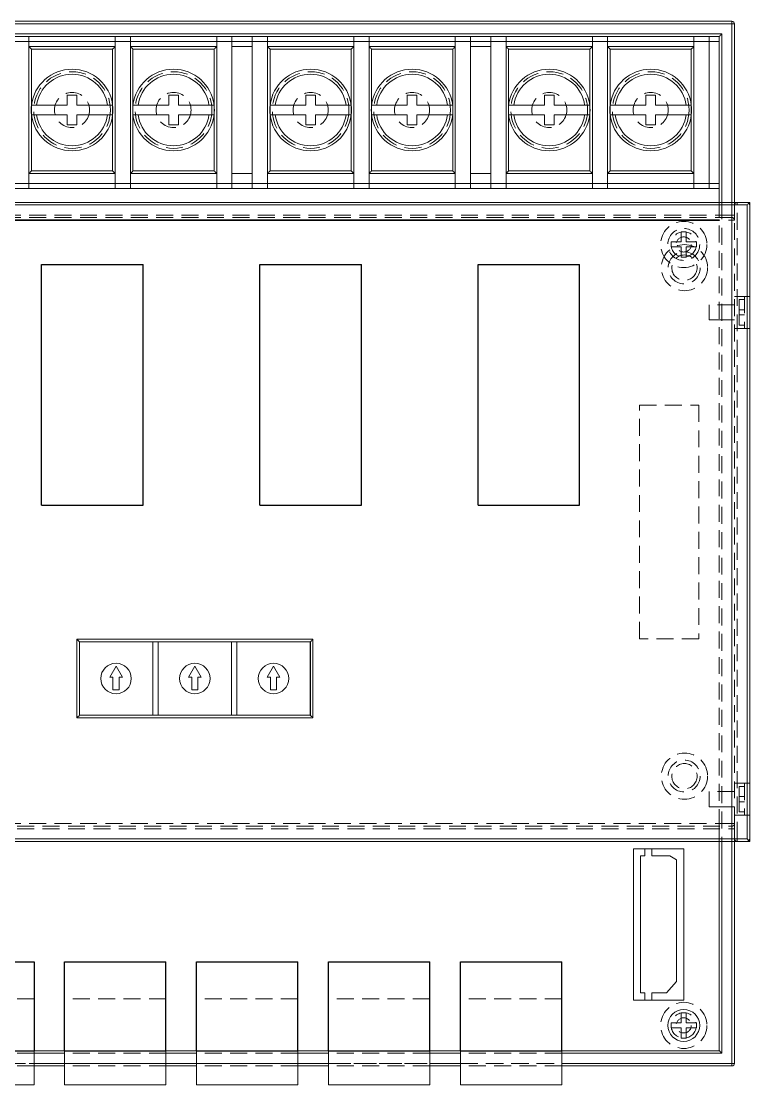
# Model space of a CAD drawing. Header units: millimetres. Extents: x 1282755 to 1285234, y -1758265 to -1757672.
# Drawn here: x 1282971.79 to 1282982.54, y -1758119.86 to -1758104.15 of the extents above; entities that cross this region are included whole.
import ezdxf

# ---------------------------------------------------------------- set-up
doc = ezdxf.new("R2010")
doc.units = ezdxf.units.MM
doc.linetypes.add('HIDDEN', pattern=[0.375, 0.25, -0.125])

msp = doc.modelspace()

# ---------------------------------------------------------------- linework, layer by layer
at = {"color": 7, "linetype": 'Continuous', "lineweight": 15}
for p, q in [((1282953.725, -1758104.145), (1282982.277, -1758104.145)), ((1282982.277, -1758104.145), (1282982.277, -1758104.183)), ((1282982.277, -1758104.183), (1282953.725, -1758104.183)), ((1282982.314, -1758104.183), (1282982.277, -1758104.183)), ((1282982.314, -1758104.183), (1282982.314, -1758106.822)), ((1282953.875, -1758104.333), (1282982.127, -1758104.333)), ((1282971.673, -1758104.37), (1282971.898, -1758104.37)), ((1282971.898, -1758104.445), (1282971.673, -1758104.445)), ((1282971.898, -1758104.37), (1282971.898, -1758104.445)), ((1282971.898, -1758104.37), (1282973.172, -1758104.37)), ((1282971.898, -1758106.543), (1282971.898, -1758104.445)), ((1282973.172, -1758104.445), (1282971.898, -1758104.445)), ((1282973.172, -1758104.37), (1282973.396, -1758104.37)), ((1282973.172, -1758104.445), (1282973.172, -1758104.37)), ((1282973.396, -1758104.445), (1282973.172, -1758104.445)), ((1282973.172, -1758106.543), (1282973.172, -1758104.445)), ((1282973.396, -1758104.37), (1282973.396, -1758104.445)), ((1282973.396, -1758104.37), (1282974.67, -1758104.37)), ((1282973.396, -1758106.543), (1282973.396, -1758104.445)), ((1282974.67, -1758104.445), (1282973.396, -1758104.445)), ((1282974.67, -1758104.37), (1282974.895, -1758104.37)), ((1282974.67, -1758104.445), (1282974.67, -1758104.37)), ((1282974.895, -1758104.445), (1282974.67, -1758104.445)), ((1282974.67, -1758106.543), (1282974.67, -1758104.445)), ((1282974.895, -1758104.37), (1282974.895, -1758104.445)), ((1282974.895, -1758104.37), (1282975.195, -1758104.37)), ((1282974.895, -1758106.543), (1282974.895, -1758104.445)), ((1282975.195, -1758104.445), (1282974.895, -1758104.445)), ((1282975.195, -1758104.37), (1282975.42, -1758104.37)), ((1282975.195, -1758104.445), (1282975.195, -1758104.37)), ((1282975.42, -1758104.445), (1282975.195, -1758104.445)), ((1282975.195, -1758106.543), (1282975.195, -1758104.445)), ((1282975.42, -1758104.37), (1282975.42, -1758104.445)), ((1282975.42, -1758104.37), (1282976.694, -1758104.37)), ((1282975.42, -1758106.543), (1282975.42, -1758104.445)), ((1282976.694, -1758104.445), (1282975.42, -1758104.445)), ((1282976.694, -1758104.37), (1282976.919, -1758104.37)), ((1282976.694, -1758104.445), (1282976.694, -1758104.37)), ((1282976.919, -1758104.445), (1282976.694, -1758104.445)), ((1282976.694, -1758106.543), (1282976.694, -1758104.445)), ((1282976.919, -1758104.37), (1282976.919, -1758104.445)), ((1282976.919, -1758104.37), (1282978.192, -1758104.37)), ((1282976.919, -1758106.543), (1282976.919, -1758104.445)), ((1282978.192, -1758104.445), (1282976.919, -1758104.445)), ((1282978.192, -1758104.37), (1282978.417, -1758104.37)), ((1282978.192, -1758104.445), (1282978.192, -1758104.37)), ((1282978.417, -1758104.445), (1282978.192, -1758104.445)), ((1282978.192, -1758106.543), (1282978.192, -1758104.445)), ((1282978.417, -1758104.37), (1282978.417, -1758104.445)), ((1282978.417, -1758104.37), (1282978.717, -1758104.37)), ((1282978.417, -1758106.543), (1282978.417, -1758104.445)), ((1282978.717, -1758104.445), (1282978.417, -1758104.445)), ((1282978.717, -1758104.37), (1282978.942, -1758104.37)), ((1282978.717, -1758104.445), (1282978.717, -1758104.37)), ((1282978.942, -1758104.445), (1282978.717, -1758104.445)), ((1282978.717, -1758106.543), (1282978.717, -1758104.445)), ((1282978.942, -1758104.37), (1282978.942, -1758104.445)), ((1282978.942, -1758104.37), (1282980.216, -1758104.37)), ((1282978.942, -1758106.543), (1282978.942, -1758104.445)), ((1282980.216, -1758104.445), (1282978.942, -1758104.445)), ((1282980.216, -1758104.37), (1282980.441, -1758104.37)), ((1282980.216, -1758104.445), (1282980.216, -1758104.37)), ((1282980.441, -1758104.445), (1282980.216, -1758104.445)), ((1282980.216, -1758106.543), (1282980.216, -1758104.445)), ((1282980.441, -1758104.37), (1282980.441, -1758104.445)), ((1282980.441, -1758104.37), (1282981.715, -1758104.37)), ((1282980.441, -1758106.543), (1282980.441, -1758104.445)), ((1282981.715, -1758104.445), (1282980.441, -1758104.445)), ((1282981.715, -1758104.37), (1282981.939, -1758104.37)), ((1282981.715, -1758104.445), (1282981.715, -1758104.37)), ((1282981.939, -1758104.445), (1282981.715, -1758104.445)), ((1282981.715, -1758104.445), (1282981.715, -1758106.543)), ((1282981.939, -1758104.37), (1282981.939, -1758104.445)), ((1282981.939, -1758104.37), (1282982.089, -1758104.37)), ((1282981.939, -1758104.445), (1282981.939, -1758106.543)), ((1282982.089, -1758104.445), (1282981.939, -1758104.445)), ((1282982.089, -1758104.37), (1282982.089, -1758104.445)), ((1282982.089, -1758104.445), (1282982.089, -1758106.543)), ((1282971.898, -1758104.52), (1282973.172, -1758104.52)), ((1282973.134, -1758104.558), (1282971.935, -1758104.558)), ((1282973.396, -1758104.52), (1282974.67, -1758104.52)), ((1282974.633, -1758104.558), (1282973.434, -1758104.558)), ((1282974.895, -1758104.52), (1282975.195, -1758104.52)), ((1282975.42, -1758104.52), (1282976.694, -1758104.52)), ((1282976.656, -1758104.558), (1282975.457, -1758104.558)), ((1282976.919, -1758104.52), (1282978.192, -1758104.52)), ((1282978.155, -1758104.558), (1282976.956, -1758104.558)), ((1282978.417, -1758104.52), (1282978.717, -1758104.52)), ((1282978.942, -1758104.52), (1282980.216, -1758104.52)), ((1282980.178, -1758104.558), (1282978.979, -1758104.558)), ((1282980.441, -1758104.52), (1282981.715, -1758104.52)), ((1282981.677, -1758104.558), (1282980.478, -1758104.558)), ((1282972.606, -1758105.236), (1282972.463, -1758105.236)), ((1282972.463, -1758105.236), (1282972.463, -1758105.386)), ((1282972.606, -1758105.386), (1282972.606, -1758105.236)), ((1282974.105, -1758105.236), (1282973.962, -1758105.236)), ((1282973.962, -1758105.236), (1282973.962, -1758105.386)), ((1282974.105, -1758105.386), (1282974.105, -1758105.236)), ((1282976.128, -1758105.236), (1282975.986, -1758105.236)), ((1282975.986, -1758105.236), (1282975.986, -1758105.386)), ((1282976.128, -1758105.386), (1282976.128, -1758105.236)), ((1282977.627, -1758105.236), (1282977.484, -1758105.236)), ((1282977.484, -1758105.236), (1282977.484, -1758105.386)), ((1282977.627, -1758105.386), (1282977.627, -1758105.236)), ((1282979.65, -1758105.236), (1282979.508, -1758105.236)), ((1282979.508, -1758105.236), (1282979.508, -1758105.386)), ((1282979.65, -1758105.386), (1282979.65, -1758105.236)), ((1282981.149, -1758105.236), (1282981.006, -1758105.236)), ((1282981.006, -1758105.236), (1282981.006, -1758105.386)), ((1282981.149, -1758105.386), (1282981.149, -1758105.236)), ((1282972.463, -1758105.386), (1282972.011, -1758105.386)), ((1282973.058, -1758105.386), (1282972.606, -1758105.386)), ((1282973.962, -1758105.386), (1282973.51, -1758105.386)), ((1282974.557, -1758105.386), (1282974.105, -1758105.386)), ((1282975.986, -1758105.386), (1282975.533, -1758105.386)), ((1282976.58, -1758105.386), (1282976.128, -1758105.386)), ((1282977.484, -1758105.386), (1282977.032, -1758105.386)), ((1282978.079, -1758105.386), (1282977.627, -1758105.386)), ((1282979.508, -1758105.386), (1282979.055, -1758105.386)), ((1282980.102, -1758105.386), (1282979.65, -1758105.386)), ((1282981.006, -1758105.386), (1282980.554, -1758105.386)), ((1282981.601, -1758105.386), (1282981.149, -1758105.386)), ((1282972.011, -1758105.528), (1282972.463, -1758105.528)), ((1282972.463, -1758105.528), (1282972.463, -1758105.678)), ((1282972.606, -1758105.678), (1282972.606, -1758105.528)), ((1282972.606, -1758105.528), (1282973.058, -1758105.528)), ((1282973.51, -1758105.528), (1282973.962, -1758105.528)), ((1282973.962, -1758105.528), (1282973.962, -1758105.678)), ((1282974.105, -1758105.678), (1282974.105, -1758105.528)), ((1282974.105, -1758105.528), (1282974.557, -1758105.528)), ((1282975.533, -1758105.528), (1282975.986, -1758105.528)), ((1282975.986, -1758105.528), (1282975.986, -1758105.678)), ((1282976.128, -1758105.678), (1282976.128, -1758105.528)), ((1282976.128, -1758105.528), (1282976.58, -1758105.528)), ((1282977.032, -1758105.528), (1282977.484, -1758105.528)), ((1282977.484, -1758105.528), (1282977.484, -1758105.678)), ((1282977.627, -1758105.678), (1282977.627, -1758105.528)), ((1282977.627, -1758105.528), (1282978.079, -1758105.528)), ((1282979.055, -1758105.528), (1282979.508, -1758105.528)), ((1282979.508, -1758105.528), (1282979.508, -1758105.678)), ((1282979.65, -1758105.678), (1282979.65, -1758105.528)), ((1282979.65, -1758105.528), (1282980.102, -1758105.528)), ((1282980.554, -1758105.528), (1282981.006, -1758105.528)), ((1282981.006, -1758105.528), (1282981.006, -1758105.678)), ((1282981.149, -1758105.678), (1282981.149, -1758105.528)), ((1282981.149, -1758105.528), (1282981.601, -1758105.528)), ((1282972.463, -1758105.678), (1282972.606, -1758105.678)), ((1282973.962, -1758105.678), (1282974.105, -1758105.678)), ((1282975.986, -1758105.678), (1282976.128, -1758105.678)), ((1282977.484, -1758105.678), (1282977.627, -1758105.678)), ((1282979.508, -1758105.678), (1282979.65, -1758105.678)), ((1282981.006, -1758105.678), (1282981.149, -1758105.678)), ((1282973.172, -1758106.394), (1282971.898, -1758106.394)), ((1282971.935, -1758106.356), (1282973.134, -1758106.356)), ((1282974.67, -1758106.394), (1282973.396, -1758106.394)), ((1282973.434, -1758106.356), (1282974.633, -1758106.356)), ((1282975.195, -1758106.394), (1282974.895, -1758106.394)), ((1282976.694, -1758106.394), (1282975.42, -1758106.394)), ((1282975.457, -1758106.356), (1282976.656, -1758106.356)), ((1282978.192, -1758106.394), (1282976.919, -1758106.394)), ((1282976.956, -1758106.356), (1282978.155, -1758106.356)), ((1282978.717, -1758106.394), (1282978.417, -1758106.394)), ((1282980.216, -1758106.394), (1282978.942, -1758106.394)), ((1282978.979, -1758106.356), (1282980.178, -1758106.356)), ((1282981.715, -1758106.394), (1282980.441, -1758106.394)), ((1282980.478, -1758106.356), (1282981.677, -1758106.356)), ((1282971.673, -1758106.543), (1282971.898, -1758106.543)), ((1282971.898, -1758106.618), (1282971.673, -1758106.618)), ((1282971.898, -1758106.543), (1282971.898, -1758106.618)), ((1282971.898, -1758106.543), (1282973.172, -1758106.543)), ((1282973.172, -1758106.618), (1282971.898, -1758106.618)), ((1282973.172, -1758106.543), (1282973.396, -1758106.543)), ((1282973.172, -1758106.618), (1282973.172, -1758106.543)), ((1282973.396, -1758106.618), (1282973.172, -1758106.618)), ((1282973.396, -1758106.543), (1282973.396, -1758106.618)), ((1282973.396, -1758106.543), (1282974.67, -1758106.543)), ((1282974.67, -1758106.618), (1282973.396, -1758106.618)), ((1282974.67, -1758106.543), (1282974.895, -1758106.543)), ((1282974.67, -1758106.618), (1282974.67, -1758106.543)), ((1282974.895, -1758106.618), (1282974.67, -1758106.618)), ((1282974.895, -1758106.543), (1282974.895, -1758106.618)), ((1282974.895, -1758106.543), (1282975.195, -1758106.543)), ((1282975.195, -1758106.618), (1282974.895, -1758106.618)), ((1282975.195, -1758106.543), (1282975.42, -1758106.543)), ((1282975.195, -1758106.618), (1282975.195, -1758106.543)), ((1282975.42, -1758106.618), (1282975.195, -1758106.618)), ((1282975.42, -1758106.543), (1282975.42, -1758106.618)), ((1282975.42, -1758106.543), (1282976.694, -1758106.543)), ((1282976.694, -1758106.618), (1282975.42, -1758106.618)), ((1282976.694, -1758106.543), (1282976.919, -1758106.543)), ((1282976.694, -1758106.618), (1282976.694, -1758106.543)), ((1282976.919, -1758106.618), (1282976.694, -1758106.618)), ((1282976.919, -1758106.543), (1282976.919, -1758106.618)), ((1282976.919, -1758106.543), (1282978.192, -1758106.543)), ((1282978.192, -1758106.618), (1282976.919, -1758106.618)), ((1282978.192, -1758106.543), (1282978.417, -1758106.543)), ((1282978.192, -1758106.618), (1282978.192, -1758106.543)), ((1282978.417, -1758106.618), (1282978.192, -1758106.618)), ((1282978.417, -1758106.543), (1282978.417, -1758106.618)), ((1282978.417, -1758106.543), (1282978.717, -1758106.543)), ((1282978.717, -1758106.618), (1282978.417, -1758106.618)), ((1282978.717, -1758106.543), (1282978.942, -1758106.543)), ((1282978.717, -1758106.618), (1282978.717, -1758106.543)), ((1282978.942, -1758106.618), (1282978.717, -1758106.618)), ((1282978.942, -1758106.543), (1282978.942, -1758106.618)), ((1282978.942, -1758106.543), (1282980.216, -1758106.543)), ((1282980.216, -1758106.618), (1282978.942, -1758106.618)), ((1282980.216, -1758106.543), (1282980.441, -1758106.543)), ((1282980.216, -1758106.618), (1282980.216, -1758106.543)), ((1282980.441, -1758106.618), (1282980.216, -1758106.618)), ((1282980.441, -1758106.543), (1282980.441, -1758106.618)), ((1282980.441, -1758106.543), (1282981.715, -1758106.543)), ((1282981.715, -1758106.618), (1282980.441, -1758106.618)), ((1282981.715, -1758106.543), (1282981.939, -1758106.543)), ((1282981.715, -1758106.618), (1282981.715, -1758106.543)), ((1282981.939, -1758106.618), (1282981.715, -1758106.618)), ((1282981.939, -1758106.543), (1282981.939, -1758106.618)), ((1282981.939, -1758106.543), (1282982.089, -1758106.543)), ((1282982.089, -1758106.618), (1282981.939, -1758106.618)), ((1282982.089, -1758106.543), (1282982.089, -1758106.618)), ((1282982.089, -1758106.822), (1282982.089, -1758106.618)), ((1282982.539, -1758106.822), (1282953.463, -1758106.822)), ((1282982.501, -1758106.822), (1282953.5, -1758106.822)), ((1282982.501, -1758106.86), (1282953.5, -1758106.86)), ((1282982.501, -1758116.227), (1282982.501, -1758106.86)), ((1282982.539, -1758116.264), (1282982.539, -1758106.822)), ((1282982.539, -1758116.227), (1282982.539, -1758106.86)), ((1282972.607, -1758113.277), (1282976.091, -1758113.277)), ((1282972.607, -1758114.439), (1282972.607, -1758113.277)), ((1282972.644, -1758113.315), (1282972.644, -1758114.401)), ((1282976.054, -1758113.315), (1282972.644, -1758113.315)), ((1282973.729, -1758114.401), (1282973.729, -1758113.315)), ((1282973.804, -1758113.315), (1282973.804, -1758114.401)), ((1282974.891, -1758114.401), (1282974.891, -1758113.315)), ((1282974.966, -1758113.315), (1282974.966, -1758114.401)), ((1282976.052, -1758114.401), (1282976.052, -1758113.315)), ((1282976.054, -1758114.401), (1282976.054, -1758113.315)), ((1282976.091, -1758113.277), (1282976.091, -1758114.439)), ((1282973.184, -1758113.675), (1282973.09, -1758113.837)), ((1282973.278, -1758113.837), (1282973.184, -1758113.675)), ((1282974.347, -1758113.675), (1282974.254, -1758113.837)), ((1282974.441, -1758113.837), (1282974.347, -1758113.675)), ((1282975.509, -1758113.675), (1282975.415, -1758113.837)), ((1282975.603, -1758113.837), (1282975.509, -1758113.675)), ((1282973.09, -1758113.837), (1282973.139, -1758113.837)), ((1282973.139, -1758113.837), (1282973.139, -1758114.024)), ((1282973.229, -1758113.837), (1282973.278, -1758113.837)), ((1282973.229, -1758114.024), (1282973.229, -1758113.837)), ((1282974.254, -1758113.837), (1282974.302, -1758113.837)), ((1282974.302, -1758113.837), (1282974.302, -1758114.024)), ((1282974.393, -1758113.837), (1282974.441, -1758113.837)), ((1282974.393, -1758114.024), (1282974.393, -1758113.837)), ((1282975.415, -1758113.837), (1282975.464, -1758113.837)), ((1282975.464, -1758113.837), (1282975.464, -1758114.024)), ((1282975.554, -1758113.837), (1282975.603, -1758113.837)), ((1282975.554, -1758114.024), (1282975.554, -1758113.837)), ((1282973.139, -1758114.024), (1282973.229, -1758114.024)), ((1282974.302, -1758114.024), (1282974.393, -1758114.024)), ((1282975.464, -1758114.024), (1282975.554, -1758114.024)), ((1282976.091, -1758114.439), (1282972.607, -1758114.439)), ((1282972.644, -1758114.401), (1282976.054, -1758114.401)), ((1282953.5, -1758116.227), (1282982.501, -1758116.227)), ((1282953.463, -1758116.264), (1282982.539, -1758116.264)), ((1282953.5, -1758116.264), (1282982.501, -1758116.264)), ((1282980.991, -1758116.375), (1282980.823, -1758116.375)), ((1282980.823, -1758116.375), (1282980.823, -1758118.608)), ((1282980.991, -1758116.375), (1282980.991, -1758116.48)), ((1282981.093, -1758116.375), (1282980.991, -1758116.375)), ((1282981.565, -1758116.375), (1282981.093, -1758116.375)), ((1282981.093, -1758116.48), (1282981.093, -1758116.375)), ((1282981.565, -1758118.608), (1282981.565, -1758116.375)), ((1282982.089, -1758119.358), (1282982.089, -1758116.264)), ((1282982.314, -1758116.264), (1282982.314, -1758119.545)), ((1282980.991, -1758116.48), (1282980.928, -1758116.48)), ((1282980.928, -1758116.48), (1282980.928, -1758118.504)), ((1282981.359, -1758116.48), (1282981.093, -1758116.48)), ((1282981.46, -1758116.538), (1282981.359, -1758116.48)), ((1282981.46, -1758118.336), (1282981.46, -1758116.538)), ((1282971.973, -1758118.043), (1282970.474, -1758118.043)), ((1282971.973, -1758119.86), (1282971.973, -1758118.043)), ((1282972.422, -1758118.043), (1282972.422, -1758119.86)), ((1282973.921, -1758118.043), (1282972.422, -1758118.043)), ((1282973.921, -1758119.86), (1282973.921, -1758118.043)), ((1282974.371, -1758118.043), (1282974.371, -1758119.86)), ((1282975.869, -1758118.043), (1282974.371, -1758118.043)), ((1282975.869, -1758119.86), (1282975.869, -1758118.043)), ((1282976.319, -1758118.043), (1282976.319, -1758119.86)), ((1282977.818, -1758118.043), (1282976.319, -1758118.043)), ((1282977.818, -1758119.86), (1282977.818, -1758118.043)), ((1282978.267, -1758118.043), (1282978.267, -1758119.86)), ((1282979.766, -1758118.043), (1282978.267, -1758118.043)), ((1282979.766, -1758119.86), (1282979.766, -1758118.043)), ((1282981.31, -1758118.504), (1282981.46, -1758118.336)), ((1282980.928, -1758118.504), (1282980.992, -1758118.504)), ((1282980.992, -1758118.504), (1282980.992, -1758118.608)), ((1282981.094, -1758118.608), (1282981.094, -1758118.504)), ((1282981.094, -1758118.504), (1282981.31, -1758118.504)), ((1282980.823, -1758118.608), (1282980.992, -1758118.608)), ((1282980.992, -1758118.608), (1282981.094, -1758118.608)), ((1282981.094, -1758118.608), (1282981.565, -1758118.608)), ((1282981.527, -1758118.796), (1282981.527, -1758118.946)), ((1282981.602, -1758118.796), (1282981.527, -1758118.796)), ((1282981.602, -1758118.946), (1282981.602, -1758118.796)), ((1282981.527, -1758118.946), (1282981.377, -1758118.946)), ((1282981.377, -1758118.946), (1282981.377, -1758119.021)), ((1282981.377, -1758119.021), (1282981.527, -1758119.021)), ((1282981.527, -1758119.021), (1282981.527, -1758119.17)), ((1282981.752, -1758118.946), (1282981.602, -1758118.946)), ((1282981.602, -1758119.17), (1282981.602, -1758119.021)), ((1282981.602, -1758119.021), (1282981.752, -1758119.021)), ((1282981.752, -1758119.021), (1282981.752, -1758118.946)), ((1282981.527, -1758119.17), (1282981.602, -1758119.17)), ((1282971.973, -1758119.358), (1282972.422, -1758119.358)), ((1282973.921, -1758119.358), (1282974.371, -1758119.358)), ((1282975.869, -1758119.358), (1282976.319, -1758119.358)), ((1282977.818, -1758119.358), (1282978.267, -1758119.358)), ((1282979.766, -1758119.358), (1282982.089, -1758119.358)), ((1282982.314, -1758119.545), (1282982.277, -1758119.545)), ((1282982.277, -1758119.545), (1282982.277, -1758119.583)), ((1282972.422, -1758119.583), (1282971.973, -1758119.583)), ((1282974.371, -1758119.583), (1282973.921, -1758119.583)), ((1282976.319, -1758119.583), (1282975.869, -1758119.583)), ((1282978.267, -1758119.583), (1282977.818, -1758119.583)), ((1282982.277, -1758119.583), (1282979.766, -1758119.583)), ((1282970.474, -1758119.86), (1282971.973, -1758119.86)), ((1282972.422, -1758119.86), (1282973.921, -1758119.86)), ((1282974.371, -1758119.86), (1282975.869, -1758119.86)), ((1282976.319, -1758119.86), (1282977.818, -1758119.86)), ((1282978.267, -1758119.86), (1282979.766, -1758119.86))]:
    msp.add_line(p, q, dxfattribs=at)
at = {"color": 7, "linetype": 'HIDDEN', "lineweight": 0}
for p, q in [((1282982.277, -1758104.183), (1282982.277, -1758104.145)), ((1282953.725, -1758104.183), (1282982.277, -1758104.183)), ((1282982.277, -1758104.183), (1282982.314, -1758104.183)), ((1282982.277, -1758104.183), (1282982.277, -1758119.545)), ((1282971.935, -1758106.356), (1282971.935, -1758104.558)), ((1282971.935, -1758104.558), (1282973.134, -1758104.558)), ((1282973.134, -1758104.558), (1282973.134, -1758106.356)), ((1282973.434, -1758106.356), (1282973.434, -1758104.558)), ((1282973.434, -1758104.558), (1282974.633, -1758104.558)), ((1282974.633, -1758104.558), (1282974.633, -1758106.356)), ((1282975.457, -1758106.356), (1282975.457, -1758104.558)), ((1282975.457, -1758104.558), (1282976.656, -1758104.558)), ((1282976.656, -1758104.558), (1282976.656, -1758106.356)), ((1282976.956, -1758106.356), (1282976.956, -1758104.558)), ((1282976.956, -1758104.558), (1282978.155, -1758104.558)), ((1282978.155, -1758104.558), (1282978.155, -1758106.356)), ((1282978.979, -1758106.356), (1282978.979, -1758104.558)), ((1282978.979, -1758104.558), (1282980.178, -1758104.558)), ((1282980.178, -1758104.558), (1282980.178, -1758106.356)), ((1282980.478, -1758106.356), (1282980.478, -1758104.558)), ((1282980.478, -1758104.558), (1282981.677, -1758104.558)), ((1282981.677, -1758104.558), (1282981.677, -1758106.356)), ((1282971.935, -1758105.39), (1282971.935, -1758105.524)), ((1282973.134, -1758105.524), (1282973.134, -1758105.39)), ((1282973.434, -1758105.39), (1282973.434, -1758105.524)), ((1282974.633, -1758105.524), (1282974.633, -1758105.39)), ((1282975.457, -1758105.39), (1282975.457, -1758105.524)), ((1282976.656, -1758105.524), (1282976.656, -1758105.39)), ((1282976.956, -1758105.39), (1282976.956, -1758105.524)), ((1282978.155, -1758105.524), (1282978.155, -1758105.39)), ((1282978.979, -1758105.39), (1282978.979, -1758105.524)), ((1282980.178, -1758105.524), (1282980.178, -1758105.39)), ((1282980.478, -1758105.39), (1282980.478, -1758105.524)), ((1282981.677, -1758105.524), (1282981.677, -1758105.39)), ((1282973.134, -1758106.356), (1282971.935, -1758106.356)), ((1282974.633, -1758106.356), (1282973.434, -1758106.356)), ((1282976.656, -1758106.356), (1282975.457, -1758106.356)), ((1282978.155, -1758106.356), (1282976.956, -1758106.356)), ((1282980.178, -1758106.356), (1282978.979, -1758106.356)), ((1282981.677, -1758106.356), (1282980.478, -1758106.356)), ((1282953.725, -1758106.86), (1282982.277, -1758106.86)), ((1282982.089, -1758107.047), (1282982.089, -1758106.822)), ((1282982.127, -1758106.822), (1282982.127, -1758116.264)), ((1282982.277, -1758106.86), (1282982.277, -1758106.822)), ((1282982.277, -1758116.264), (1282982.277, -1758106.822)), ((1282982.314, -1758106.86), (1282982.277, -1758106.86)), ((1282982.277, -1758106.86), (1282982.277, -1758107.01)), ((1282982.314, -1758106.822), (1282982.314, -1758107.01)), ((1282982.314, -1758107.01), (1282982.314, -1758106.86)), ((1282982.314, -1758106.86), (1282982.352, -1758106.86)), ((1282982.352, -1758106.822), (1282982.352, -1758106.86)), ((1282982.352, -1758116.227), (1282982.352, -1758106.86)), ((1282982.277, -1758107.01), (1282953.725, -1758107.01)), ((1282982.277, -1758107.047), (1282953.725, -1758107.047)), ((1282953.725, -1758107.084), (1282982.277, -1758107.084)), ((1282982.089, -1758116.04), (1282982.089, -1758107.047)), ((1282982.277, -1758107.047), (1282982.277, -1758107.01)), ((1282982.314, -1758107.01), (1282982.277, -1758107.01)), ((1282982.277, -1758107.084), (1282982.277, -1758107.047)), ((1282982.277, -1758107.084), (1282982.277, -1758116.002)), ((1282982.277, -1758107.084), (1282982.314, -1758107.084)), ((1282982.314, -1758107.01), (1282982.314, -1758107.084)), ((1282982.314, -1758116.002), (1282982.314, -1758107.084)), ((1282981.527, -1758107.255), (1282981.527, -1758107.405)), ((1282981.602, -1758107.255), (1282981.527, -1758107.255)), ((1282981.602, -1758107.405), (1282981.602, -1758107.255)), ((1282981.527, -1758107.405), (1282981.377, -1758107.405)), ((1282981.377, -1758107.405), (1282981.377, -1758107.48)), ((1282981.752, -1758107.405), (1282981.602, -1758107.405)), ((1282981.752, -1758107.48), (1282981.752, -1758107.405)), ((1282981.377, -1758107.48), (1282981.527, -1758107.48)), ((1282981.527, -1758107.48), (1282981.527, -1758107.63)), ((1282981.602, -1758107.63), (1282981.602, -1758107.48)), ((1282981.602, -1758107.48), (1282981.752, -1758107.48)), ((1282972.085, -1758107.742), (1282972.085, -1758111.294)), ((1282973.584, -1758107.742), (1282972.085, -1758107.742)), ((1282973.584, -1758111.294), (1282973.584, -1758107.742)), ((1282975.307, -1758107.742), (1282975.307, -1758111.294)), ((1282976.806, -1758107.742), (1282975.307, -1758107.742)), ((1282976.806, -1758111.294), (1282976.806, -1758107.742)), ((1282978.53, -1758107.742), (1282978.53, -1758111.294)), ((1282980.028, -1758107.742), (1282978.53, -1758107.742)), ((1282980.028, -1758111.294), (1282980.028, -1758107.742)), ((1282981.527, -1758107.63), (1282981.602, -1758107.63)), ((1282982.464, -1758108.211), (1282982.314, -1758108.211)), ((1282982.539, -1758108.211), (1282982.314, -1758108.211)), ((1282982.464, -1758108.211), (1282982.464, -1758108.683)), ((1282981.939, -1758108.559), (1282981.939, -1758108.334)), ((1282982.314, -1758108.334), (1282981.939, -1758108.334)), ((1282982.314, -1758108.334), (1282982.089, -1758108.334)), ((1282982.381, -1758108.259), (1282982.381, -1758108.409)), ((1282982.381, -1758108.259), (1282982.464, -1758108.259)), ((1282982.381, -1758108.409), (1282982.464, -1758108.409)), ((1282982.381, -1758108.409), (1282982.381, -1758108.484)), ((1282982.381, -1758108.484), (1282982.464, -1758108.484)), ((1282982.381, -1758108.484), (1282982.381, -1758108.634)), ((1282981.939, -1758108.559), (1282982.314, -1758108.559)), ((1282982.089, -1758108.559), (1282982.314, -1758108.559)), ((1282982.314, -1758108.683), (1282982.464, -1758108.683)), ((1282982.314, -1758108.683), (1282982.539, -1758108.683)), ((1282982.381, -1758108.634), (1282982.464, -1758108.634)), ((1282980.913, -1758113.271), (1282980.913, -1758109.816)), ((1282980.913, -1758109.816), (1282981.789, -1758109.816)), ((1282981.789, -1758109.816), (1282981.789, -1758113.271)), ((1282972.085, -1758111.294), (1282973.584, -1758111.294)), ((1282975.307, -1758111.294), (1282976.806, -1758111.294)), ((1282978.53, -1758111.294), (1282980.028, -1758111.294)), ((1282972.644, -1758113.315), (1282972.643, -1758113.315)), ((1282972.643, -1758113.315), (1282972.643, -1758114.401)), ((1282981.789, -1758113.271), (1282980.913, -1758113.271)), ((1282972.643, -1758114.401), (1282972.644, -1758114.401)), ((1282982.464, -1758115.405), (1282982.314, -1758115.405)), ((1282982.539, -1758115.405), (1282982.314, -1758115.405)), ((1282982.381, -1758115.454), (1282982.381, -1758115.603)), ((1282982.381, -1758115.454), (1282982.464, -1758115.454)), ((1282982.464, -1758115.405), (1282982.464, -1758115.877)), ((1282981.939, -1758115.753), (1282981.939, -1758115.528)), ((1282982.314, -1758115.528), (1282981.939, -1758115.528)), ((1282982.314, -1758115.528), (1282982.089, -1758115.528)), ((1282982.381, -1758115.603), (1282982.464, -1758115.603)), ((1282982.381, -1758115.603), (1282982.381, -1758115.678)), ((1282981.939, -1758115.753), (1282982.314, -1758115.753)), ((1282982.089, -1758115.753), (1282982.314, -1758115.753)), ((1282982.381, -1758115.678), (1282982.464, -1758115.678)), ((1282982.381, -1758115.678), (1282982.381, -1758115.828)), ((1282982.314, -1758115.877), (1282982.464, -1758115.877)), ((1282982.314, -1758115.877), (1282982.539, -1758115.877)), ((1282982.381, -1758115.828), (1282982.464, -1758115.828)), ((1282982.277, -1758116.002), (1282953.725, -1758116.002)), ((1282953.725, -1758116.04), (1282982.277, -1758116.04)), ((1282953.725, -1758116.077), (1282982.277, -1758116.077)), ((1282982.089, -1758116.264), (1282982.089, -1758116.04)), ((1282982.277, -1758116.002), (1282982.314, -1758116.002)), ((1282982.277, -1758116.04), (1282982.277, -1758116.002)), ((1282982.277, -1758116.077), (1282982.277, -1758116.04)), ((1282982.277, -1758116.077), (1282982.314, -1758116.077)), ((1282982.277, -1758116.077), (1282982.277, -1758116.227)), ((1282982.314, -1758116.002), (1282982.314, -1758116.077)), ((1282982.314, -1758116.227), (1282982.314, -1758116.077)), ((1282982.314, -1758116.077), (1282982.314, -1758116.264)), ((1282982.277, -1758116.227), (1282953.725, -1758116.227)), ((1282982.277, -1758116.264), (1282982.277, -1758116.227)), ((1282982.277, -1758116.227), (1282982.314, -1758116.227)), ((1282982.314, -1758116.227), (1282982.352, -1758116.227)), ((1282982.352, -1758116.227), (1282982.352, -1758116.264)), ((1282971.973, -1758118.589), (1282970.474, -1758118.589)), ((1282973.921, -1758118.589), (1282972.422, -1758118.589)), ((1282975.869, -1758118.589), (1282974.371, -1758118.589)), ((1282977.818, -1758118.589), (1282976.319, -1758118.589)), ((1282979.766, -1758118.589), (1282978.267, -1758118.589)), ((1282970.474, -1758119.358), (1282971.973, -1758119.358)), ((1282972.422, -1758119.358), (1282973.921, -1758119.358)), ((1282974.371, -1758119.358), (1282975.869, -1758119.358)), ((1282976.319, -1758119.358), (1282977.818, -1758119.358)), ((1282978.267, -1758119.358), (1282979.766, -1758119.358)), ((1282982.277, -1758119.545), (1282953.725, -1758119.545)), ((1282971.973, -1758119.395), (1282970.474, -1758119.395)), ((1282970.474, -1758119.545), (1282971.973, -1758119.545)), ((1282973.921, -1758119.395), (1282972.422, -1758119.395)), ((1282972.422, -1758119.545), (1282973.921, -1758119.545)), ((1282975.869, -1758119.395), (1282974.371, -1758119.395)), ((1282974.371, -1758119.545), (1282975.869, -1758119.545)), ((1282977.818, -1758119.395), (1282976.319, -1758119.395)), ((1282976.319, -1758119.545), (1282977.818, -1758119.545)), ((1282979.766, -1758119.395), (1282978.267, -1758119.395)), ((1282978.267, -1758119.545), (1282979.766, -1758119.545)), ((1282982.277, -1758119.545), (1282982.314, -1758119.545)), ((1282982.277, -1758119.583), (1282982.277, -1758119.545)), ((1282971.973, -1758119.583), (1282970.474, -1758119.583)), ((1282973.921, -1758119.583), (1282972.422, -1758119.583)), ((1282975.869, -1758119.583), (1282974.371, -1758119.583)), ((1282977.818, -1758119.583), (1282976.319, -1758119.583)), ((1282979.766, -1758119.583), (1282978.267, -1758119.583))]:
    msp.add_line(p, q, dxfattribs=at)
at = {"color": 8, "linetype": 'Continuous', "lineweight": 15}
for p, q in [((1282982.277, -1758106.822), (1282982.277, -1758104.183)), ((1282982.127, -1758104.333), (1282982.127, -1758106.822)), ((1282971.935, -1758104.558), (1282971.935, -1758105.39)), ((1282973.134, -1758105.39), (1282973.134, -1758104.558)), ((1282973.434, -1758104.558), (1282973.434, -1758105.39)), ((1282974.633, -1758105.39), (1282974.633, -1758104.558)), ((1282975.457, -1758104.558), (1282975.457, -1758105.39)), ((1282976.656, -1758105.39), (1282976.656, -1758104.558)), ((1282976.956, -1758104.558), (1282976.956, -1758105.39)), ((1282978.155, -1758105.39), (1282978.155, -1758104.558)), ((1282978.979, -1758104.558), (1282978.979, -1758105.39)), ((1282980.178, -1758105.39), (1282980.178, -1758104.558)), ((1282980.478, -1758104.558), (1282980.478, -1758105.39)), ((1282981.677, -1758105.39), (1282981.677, -1758104.558)), ((1282971.935, -1758105.524), (1282971.935, -1758106.356)), ((1282973.134, -1758106.356), (1282973.134, -1758105.524)), ((1282973.434, -1758105.524), (1282973.434, -1758106.356)), ((1282974.633, -1758106.356), (1282974.633, -1758105.524)), ((1282975.457, -1758105.524), (1282975.457, -1758106.356)), ((1282976.656, -1758106.356), (1282976.656, -1758105.524)), ((1282976.956, -1758105.524), (1282976.956, -1758106.356)), ((1282978.155, -1758106.356), (1282978.155, -1758105.524)), ((1282978.979, -1758105.524), (1282978.979, -1758106.356)), ((1282980.178, -1758106.356), (1282980.178, -1758105.524)), ((1282980.478, -1758105.524), (1282980.478, -1758106.356)), ((1282981.677, -1758106.356), (1282981.677, -1758105.524)), ((1282982.127, -1758116.264), (1282982.127, -1758119.395)), ((1282982.277, -1758119.545), (1282982.277, -1758116.264)), ((1282972.422, -1758119.395), (1282971.973, -1758119.395)), ((1282971.973, -1758119.545), (1282972.422, -1758119.545)), ((1282974.371, -1758119.395), (1282973.921, -1758119.395)), ((1282973.921, -1758119.545), (1282974.371, -1758119.545)), ((1282976.319, -1758119.395), (1282975.869, -1758119.395)), ((1282975.869, -1758119.545), (1282976.319, -1758119.545)), ((1282978.267, -1758119.395), (1282977.818, -1758119.395)), ((1282977.818, -1758119.545), (1282978.267, -1758119.545)), ((1282982.127, -1758119.395), (1282979.766, -1758119.395)), ((1282979.766, -1758119.545), (1282982.277, -1758119.545))]:
    msp.add_line(p, q, dxfattribs=at)
for p, q in [((1282982.089, -1758107.084), (1282953.912, -1758107.084)), ((1282953.912, -1758107.084), (1282982.089, -1758107.084))]:
    msp.add_line(p, q)
at = {"color": 7, "linetype": 'Continuous'}
for p, q in [((1282972.085, -1758111.294), (1282972.085, -1758107.742)), ((1282972.085, -1758107.742), (1282973.584, -1758107.742)), ((1282973.584, -1758111.294), (1282973.584, -1758107.742)), ((1282975.307, -1758111.294), (1282975.307, -1758107.742)), ((1282975.307, -1758107.742), (1282976.806, -1758107.742)), ((1282976.806, -1758111.294), (1282976.806, -1758107.742)), ((1282978.53, -1758111.294), (1282978.53, -1758107.742)), ((1282978.53, -1758107.742), (1282980.028, -1758107.742)), ((1282980.028, -1758111.294), (1282980.028, -1758107.742)), ((1282972.085, -1758111.294), (1282973.584, -1758111.294)), ((1282975.307, -1758111.294), (1282976.806, -1758111.294)), ((1282978.53, -1758111.294), (1282980.028, -1758111.294)), ((1282970.474, -1758118.043), (1282971.973, -1758118.043)), ((1282971.973, -1758118.043), (1282971.973, -1758119.358)), ((1282972.422, -1758119.358), (1282972.422, -1758118.043)), ((1282972.422, -1758118.043), (1282973.921, -1758118.043)), ((1282973.921, -1758119.358), (1282973.921, -1758118.043)), ((1282974.371, -1758119.358), (1282974.371, -1758118.043)), ((1282974.371, -1758118.043), (1282975.869, -1758118.043)), ((1282975.869, -1758119.358), (1282975.869, -1758118.043)), ((1282976.319, -1758119.358), (1282976.319, -1758118.043)), ((1282976.319, -1758118.043), (1282977.818, -1758118.043)), ((1282977.818, -1758119.358), (1282977.818, -1758118.043)), ((1282978.267, -1758119.358), (1282978.267, -1758118.043)), ((1282978.267, -1758118.043), (1282979.766, -1758118.043)), ((1282979.766, -1758119.358), (1282979.766, -1758118.043)), ((1282970.474, -1758119.358), (1282971.973, -1758119.358)), ((1282972.422, -1758119.358), (1282973.921, -1758119.358)), ((1282974.371, -1758119.358), (1282975.869, -1758119.358)), ((1282976.319, -1758119.358), (1282977.818, -1758119.358)), ((1282978.267, -1758119.358), (1282979.766, -1758119.358))]:
    msp.add_line(p, q, dxfattribs=at)
at = {"color": 7, "linetype": 'Continuous', "lineweight": 15, "flags": 128}
for points in [[(1282982.089, -1758104.37), (1282982.09, -1758104.369), (1282982.092, -1758104.367), (1282982.096, -1758104.364), (1282982.1, -1758104.359), (1282982.106, -1758104.354), (1282982.112, -1758104.347), (1282982.119, -1758104.34), (1282982.127, -1758104.333)], [(1282971.898, -1758104.52), (1282971.898, -1758104.521), (1282971.901, -1758104.523), (1282971.904, -1758104.526), (1282971.909, -1758104.531), (1282971.914, -1758104.537), (1282971.921, -1758104.543), (1282971.928, -1758104.55), (1282971.935, -1758104.558)], [(1282973.134, -1758104.558), (1282973.141, -1758104.55), (1282973.148, -1758104.543), (1282973.155, -1758104.537), (1282973.161, -1758104.531), (1282973.165, -1758104.526), (1282973.169, -1758104.523), (1282973.171, -1758104.521), (1282973.172, -1758104.52)], [(1282973.396, -1758104.52), (1282973.397, -1758104.521), (1282973.399, -1758104.523), (1282973.403, -1758104.526), (1282973.407, -1758104.531), (1282973.413, -1758104.537), (1282973.42, -1758104.543), (1282973.427, -1758104.55), (1282973.434, -1758104.558)], [(1282974.633, -1758104.558), (1282974.64, -1758104.55), (1282974.647, -1758104.543), (1282974.654, -1758104.537), (1282974.659, -1758104.531), (1282974.664, -1758104.526), (1282974.668, -1758104.523), (1282974.67, -1758104.521), (1282974.67, -1758104.52)], [(1282975.42, -1758104.52), (1282975.42, -1758104.521), (1282975.423, -1758104.523), (1282975.426, -1758104.526), (1282975.431, -1758104.531), (1282975.436, -1758104.537), (1282975.443, -1758104.543), (1282975.45, -1758104.55), (1282975.457, -1758104.558)], [(1282976.656, -1758104.558), (1282976.664, -1758104.55), (1282976.671, -1758104.543), (1282976.677, -1758104.537), (1282976.683, -1758104.531), (1282976.687, -1758104.526), (1282976.691, -1758104.523), (1282976.693, -1758104.521), (1282976.694, -1758104.52)], [(1282976.919, -1758104.52), (1282976.919, -1758104.521), (1282976.921, -1758104.523), (1282976.925, -1758104.526), (1282976.929, -1758104.531), (1282976.935, -1758104.537), (1282976.942, -1758104.543), (1282976.949, -1758104.55), (1282976.956, -1758104.558)], [(1282978.155, -1758104.558), (1282978.162, -1758104.55), (1282978.169, -1758104.543), (1282978.176, -1758104.537), (1282978.181, -1758104.531), (1282978.186, -1758104.526), (1282978.19, -1758104.523), (1282978.192, -1758104.521), (1282978.192, -1758104.52)], [(1282978.942, -1758104.52), (1282978.943, -1758104.521), (1282978.945, -1758104.523), (1282978.948, -1758104.526), (1282978.953, -1758104.531), (1282978.958, -1758104.537), (1282978.965, -1758104.543), (1282978.972, -1758104.55), (1282978.979, -1758104.558)], [(1282980.178, -1758104.558), (1282980.186, -1758104.55), (1282980.193, -1758104.543), (1282980.199, -1758104.537), (1282980.205, -1758104.531), (1282980.209, -1758104.526), (1282980.213, -1758104.523), (1282980.215, -1758104.521), (1282980.216, -1758104.52)], [(1282980.441, -1758104.52), (1282980.441, -1758104.521), (1282980.443, -1758104.523), (1282980.447, -1758104.526), (1282980.452, -1758104.531), (1282980.457, -1758104.537), (1282980.464, -1758104.543), (1282980.471, -1758104.55), (1282980.478, -1758104.558)], [(1282981.677, -1758104.558), (1282981.684, -1758104.55), (1282981.691, -1758104.543), (1282981.698, -1758104.537), (1282981.704, -1758104.531), (1282981.708, -1758104.526), (1282981.712, -1758104.523), (1282981.714, -1758104.521), (1282981.715, -1758104.52)], [(1282971.898, -1758106.394), (1282971.898, -1758106.393), (1282971.901, -1758106.391), (1282971.904, -1758106.387), (1282971.909, -1758106.383), (1282971.914, -1758106.377), (1282971.921, -1758106.37), (1282971.928, -1758106.363), (1282971.935, -1758106.356)], [(1282973.134, -1758106.356), (1282973.141, -1758106.363), (1282973.147, -1758106.369), (1282973.153, -1758106.375), (1282973.158, -1758106.38), (1282973.163, -1758106.385), (1282973.167, -1758106.388), (1282973.169, -1758106.391), (1282973.171, -1758106.393), (1282973.172, -1758106.394)], [(1282973.396, -1758106.394), (1282973.397, -1758106.393), (1282973.399, -1758106.391), (1282973.403, -1758106.387), (1282973.407, -1758106.383), (1282973.413, -1758106.377), (1282973.42, -1758106.37), (1282973.427, -1758106.363), (1282973.434, -1758106.356)], [(1282974.633, -1758106.356), (1282974.639, -1758106.363), (1282974.646, -1758106.369), (1282974.652, -1758106.375), (1282974.657, -1758106.38), (1282974.662, -1758106.385), (1282974.665, -1758106.388), (1282974.668, -1758106.391), (1282974.67, -1758106.393), (1282974.67, -1758106.394)], [(1282975.42, -1758106.394), (1282975.42, -1758106.393), (1282975.423, -1758106.391), (1282975.426, -1758106.387), (1282975.431, -1758106.383), (1282975.436, -1758106.377), (1282975.443, -1758106.37), (1282975.45, -1758106.363), (1282975.457, -1758106.356)], [(1282976.656, -1758106.356), (1282976.663, -1758106.363), (1282976.669, -1758106.369), (1282976.675, -1758106.375), (1282976.68, -1758106.38), (1282976.685, -1758106.385), (1282976.689, -1758106.388), (1282976.691, -1758106.391), (1282976.693, -1758106.393), (1282976.694, -1758106.394)], [(1282976.919, -1758106.394), (1282976.919, -1758106.393), (1282976.921, -1758106.391), (1282976.925, -1758106.387), (1282976.929, -1758106.383), (1282976.935, -1758106.377), (1282976.942, -1758106.37), (1282976.949, -1758106.363), (1282976.956, -1758106.356)], [(1282978.155, -1758106.356), (1282978.161, -1758106.363), (1282978.168, -1758106.369), (1282978.174, -1758106.375), (1282978.179, -1758106.38), (1282978.184, -1758106.385), (1282978.187, -1758106.388), (1282978.19, -1758106.391), (1282978.192, -1758106.393), (1282978.192, -1758106.394)], [(1282978.942, -1758106.394), (1282978.943, -1758106.393), (1282978.945, -1758106.391), (1282978.948, -1758106.387), (1282978.953, -1758106.383), (1282978.958, -1758106.377), (1282978.965, -1758106.37), (1282978.972, -1758106.363), (1282978.979, -1758106.356)], [(1282980.178, -1758106.356), (1282980.185, -1758106.363), (1282980.191, -1758106.369), (1282980.197, -1758106.375), (1282980.202, -1758106.38), (1282980.207, -1758106.385), (1282980.211, -1758106.388), (1282980.214, -1758106.391), (1282980.215, -1758106.393), (1282980.216, -1758106.394)], [(1282980.441, -1758106.394), (1282980.441, -1758106.393), (1282980.443, -1758106.391), (1282980.447, -1758106.387), (1282980.452, -1758106.383), (1282980.457, -1758106.377), (1282980.464, -1758106.37), (1282980.471, -1758106.363), (1282980.478, -1758106.356)], [(1282981.677, -1758106.356), (1282981.684, -1758106.363), (1282981.69, -1758106.369), (1282981.696, -1758106.375), (1282981.701, -1758106.38), (1282981.706, -1758106.385), (1282981.71, -1758106.388), (1282981.712, -1758106.391), (1282981.714, -1758106.393), (1282981.715, -1758106.394)], [(1282982.501, -1758106.86), (1282982.509, -1758106.852), (1282982.516, -1758106.845), (1282982.522, -1758106.839), (1282982.528, -1758106.833), (1282982.533, -1758106.828), (1282982.536, -1758106.825), (1282982.538, -1758106.823), (1282982.539, -1758106.822)], [(1282972.644, -1758113.315), (1282972.643, -1758113.314), (1282972.642, -1758113.313), (1282972.639, -1758113.31), (1282972.635, -1758113.306), (1282972.631, -1758113.301), (1282972.625, -1758113.296), (1282972.619, -1758113.29), (1282972.613, -1758113.284), (1282972.607, -1758113.277)], [(1282976.054, -1758113.315), (1282976.054, -1758113.314), (1282976.057, -1758113.312), (1282976.06, -1758113.308), (1282976.065, -1758113.304), (1282976.07, -1758113.298), (1282976.077, -1758113.292), (1282976.084, -1758113.285), (1282976.091, -1758113.277)], [(1282972.607, -1758114.439), (1282972.614, -1758114.432), (1282972.621, -1758114.425), (1282972.627, -1758114.418), (1282972.633, -1758114.412), (1282972.638, -1758114.408), (1282972.641, -1758114.404), (1282972.643, -1758114.402), (1282972.644, -1758114.401)], [(1282976.091, -1758114.439), (1282976.084, -1758114.432), (1282976.077, -1758114.425), (1282976.07, -1758114.418), (1282976.065, -1758114.412), (1282976.06, -1758114.408), (1282976.057, -1758114.404), (1282976.054, -1758114.402), (1282976.054, -1758114.401)], [(1282982.539, -1758116.264), (1282982.538, -1758116.264), (1282982.536, -1758116.262), (1282982.533, -1758116.258), (1282982.528, -1758116.253), (1282982.522, -1758116.248), (1282982.516, -1758116.241), (1282982.509, -1758116.234), (1282982.501, -1758116.227)], [(1282982.089, -1758119.358), (1282982.09, -1758119.359), (1282982.092, -1758119.361), (1282982.096, -1758119.364), (1282982.1, -1758119.369), (1282982.106, -1758119.374), (1282982.112, -1758119.381), (1282982.119, -1758119.388), (1282982.127, -1758119.395)]]:
    msp.add_lwpolyline(points, dxfattribs=at)
at = {"color": 7, "linetype": 'HIDDEN', "lineweight": 0, "flags": 128}
for points in [[(1282973.134, -1758104.558), (1282973.141, -1758104.55), (1282973.148, -1758104.543), (1282973.155, -1758104.537), (1282973.161, -1758104.531), (1282973.165, -1758104.526), (1282973.169, -1758104.523), (1282973.171, -1758104.521), (1282973.172, -1758104.52)], [(1282974.633, -1758104.558), (1282974.64, -1758104.55), (1282974.647, -1758104.543), (1282974.654, -1758104.537), (1282974.659, -1758104.531), (1282974.664, -1758104.526), (1282974.668, -1758104.523), (1282974.67, -1758104.521), (1282974.67, -1758104.52)], [(1282976.656, -1758104.558), (1282976.664, -1758104.55), (1282976.671, -1758104.543), (1282976.677, -1758104.537), (1282976.683, -1758104.531), (1282976.687, -1758104.526), (1282976.691, -1758104.523), (1282976.693, -1758104.521), (1282976.694, -1758104.52)], [(1282978.155, -1758104.558), (1282978.162, -1758104.55), (1282978.169, -1758104.543), (1282978.176, -1758104.537), (1282978.181, -1758104.531), (1282978.186, -1758104.526), (1282978.19, -1758104.523), (1282978.192, -1758104.521), (1282978.192, -1758104.52)], [(1282980.178, -1758104.558), (1282980.186, -1758104.55), (1282980.193, -1758104.543), (1282980.199, -1758104.537), (1282980.205, -1758104.531), (1282980.209, -1758104.526), (1282980.213, -1758104.523), (1282980.215, -1758104.521), (1282980.216, -1758104.52)], [(1282981.677, -1758104.558), (1282981.684, -1758104.55), (1282981.691, -1758104.543), (1282981.698, -1758104.537), (1282981.704, -1758104.531), (1282981.708, -1758104.526), (1282981.712, -1758104.523), (1282981.714, -1758104.521), (1282981.715, -1758104.52)], [(1282971.898, -1758106.394), (1282971.898, -1758106.393), (1282971.901, -1758106.391), (1282971.904, -1758106.387), (1282971.909, -1758106.383), (1282971.914, -1758106.377), (1282971.921, -1758106.37), (1282971.928, -1758106.363), (1282971.935, -1758106.356)], [(1282973.396, -1758106.394), (1282973.397, -1758106.393), (1282973.399, -1758106.391), (1282973.401, -1758106.388), (1282973.405, -1758106.385), (1282973.41, -1758106.38), (1282973.415, -1758106.375), (1282973.421, -1758106.369), (1282973.427, -1758106.363), (1282973.434, -1758106.356)], [(1282975.42, -1758106.394), (1282975.42, -1758106.393), (1282975.423, -1758106.391), (1282975.426, -1758106.387), (1282975.431, -1758106.383), (1282975.436, -1758106.377), (1282975.443, -1758106.37), (1282975.45, -1758106.363), (1282975.457, -1758106.356)], [(1282976.919, -1758106.394), (1282976.919, -1758106.393), (1282976.921, -1758106.391), (1282976.924, -1758106.388), (1282976.927, -1758106.385), (1282976.932, -1758106.38), (1282976.937, -1758106.375), (1282976.943, -1758106.369), (1282976.949, -1758106.363), (1282976.956, -1758106.356)], [(1282978.942, -1758106.394), (1282978.942, -1758106.393), (1282978.944, -1758106.391), (1282978.947, -1758106.388), (1282978.951, -1758106.385), (1282978.955, -1758106.38), (1282978.961, -1758106.375), (1282978.966, -1758106.369), (1282978.973, -1758106.363), (1282978.979, -1758106.356)], [(1282980.441, -1758106.394), (1282980.441, -1758106.393), (1282980.443, -1758106.391), (1282980.446, -1758106.388), (1282980.449, -1758106.385), (1282980.454, -1758106.38), (1282980.459, -1758106.375), (1282980.465, -1758106.369), (1282980.472, -1758106.363), (1282980.478, -1758106.356)]]:
    msp.add_lwpolyline(points, dxfattribs=at)
at = {"color": 7, "linetype": 'HIDDEN', "lineweight": 0}
for centre, radius in [((1282972.535, -1758105.457), 0.566), ((1282974.033, -1758105.457), 0.566), ((1282976.057, -1758105.457), 0.566), ((1282977.555, -1758105.457), 0.566), ((1282979.579, -1758105.457), 0.566), ((1282981.078, -1758105.457), 0.566), ((1282972.535, -1758105.457), 0.259), ((1282974.033, -1758105.457), 0.259), ((1282976.057, -1758105.457), 0.259), ((1282977.555, -1758105.457), 0.259), ((1282979.579, -1758105.457), 0.259), ((1282981.078, -1758105.457), 0.259), ((1282981.565, -1758107.443), 0.341), ((1282981.565, -1758107.443), 0.236), ((1282981.565, -1758107.443), 0.187), ((1282981.575, -1758107.786), 0.341), ((1282981.565, -1758107.443), 0.112), ((1282981.572, -1758107.789), 0.236), ((1282981.575, -1758107.786), 0.187), ((1282981.575, -1758115.301), 0.341), ((1282981.572, -1758115.298), 0.236), ((1282981.575, -1758115.301), 0.187), ((1282981.565, -1758118.983), 0.341), ((1282981.565, -1758118.983), 0.187), ((1282981.565, -1758118.983), 0.112)]:
    msp.add_circle(centre, radius, dxfattribs=at)
at = {"color": 7, "linetype": 'Continuous', "lineweight": 15}
for centre, radius in [((1282973.184, -1758113.858), 0.225), ((1282974.347, -1758113.858), 0.225), ((1282975.509, -1758113.858), 0.225), ((1282981.565, -1758118.983), 0.236)]:
    msp.add_circle(centre, radius, dxfattribs=at)
for centre, radius, start, end in [((1282982.277, -1758104.183), 0.0375, 0, 90), ((1282972.535, -1758105.457), 0.603, 6.7774, 173.2226), ((1282972.535, -1758105.457), 0.528, 7.7443, 172.2557), ((1282974.033, -1758105.457), 0.603, 6.7774, 173.2226), ((1282974.033, -1758105.457), 0.528, 7.7443, 172.2557), ((1282976.057, -1758105.457), 0.603, 6.7774, 173.2226), ((1282976.057, -1758105.457), 0.528, 7.7443, 172.2557), ((1282977.555, -1758105.457), 0.603, 6.7774, 173.2226), ((1282977.555, -1758105.457), 0.528, 7.7443, 172.2557), ((1282979.579, -1758105.457), 0.603, 6.7774, 173.2226), ((1282979.579, -1758105.457), 0.528, 7.7443, 172.2557), ((1282981.078, -1758105.457), 0.603, 6.7774, 173.2226), ((1282981.078, -1758105.457), 0.528, 7.7443, 172.2557), ((1282972.535, -1758105.457), 0.603, 173.2226, 186.7774), ((1282972.535, -1758105.457), 0.603, 353.2226, 6.7774), ((1282974.033, -1758105.457), 0.603, 173.2226, 186.7774), ((1282974.033, -1758105.457), 0.603, 353.2226, 6.7774), ((1282976.057, -1758105.457), 0.603, 173.2226, 186.7774), ((1282976.057, -1758105.457), 0.603, 353.2226, 6.7774), ((1282977.555, -1758105.457), 0.603, 173.2226, 186.7774), ((1282977.555, -1758105.457), 0.603, 353.2226, 6.7774), ((1282979.579, -1758105.457), 0.603, 173.2226, 186.7774), ((1282979.579, -1758105.457), 0.603, 353.2226, 6.7774), ((1282981.078, -1758105.457), 0.603, 173.2226, 186.7774), ((1282981.078, -1758105.457), 0.603, 353.2226, 6.7774), ((1282972.535, -1758105.457), 0.603, 186.7774, 353.2226), ((1282972.535, -1758105.457), 0.528, 187.7443, 352.2557), ((1282974.033, -1758105.457), 0.603, 186.7774, 353.2226), ((1282974.033, -1758105.457), 0.528, 187.7443, 352.2557), ((1282976.057, -1758105.457), 0.603, 186.7774, 353.2226), ((1282976.057, -1758105.457), 0.528, 187.7443, 352.2557), ((1282977.555, -1758105.457), 0.603, 186.7774, 353.2226), ((1282977.555, -1758105.457), 0.528, 187.7443, 352.2557), ((1282979.579, -1758105.457), 0.603, 186.7774, 353.2226), ((1282979.579, -1758105.457), 0.528, 187.7443, 352.2557), ((1282981.078, -1758105.457), 0.603, 186.7774, 353.2226), ((1282981.078, -1758105.457), 0.528, 187.7443, 352.2557), ((1282982.277, -1758119.545), 0.0375, 270, 0)]:
    msp.add_arc(centre, radius, start, end, dxfattribs=at)
at = {"color": 7, "linetype": 'HIDDEN', "lineweight": 0}
for centre, start, end in [((1282982.352, -1758106.86), 90, 180), ((1282982.501, -1758106.86), 0, 90), ((1282982.277, -1758107.084), 0, 90), ((1282982.277, -1758116.002), 270, 0), ((1282982.352, -1758116.227), 180, 270), ((1282982.501, -1758116.227), 270, 0)]:
    msp.add_arc(centre, 0.0375, start, end, dxfattribs=at)
at = {"color": 7, "linetype": 'Continuous', "lineweight": 15}
for points, knots in [([(1282972.011, -1758105.386), (1282972.003, -1758105.386), (1282971.985, -1758105.386), (1282971.963, -1758105.386), (1282971.946, -1758105.386), (1282971.937, -1758105.386), (1282971.936, -1758105.386), (1282971.936, -1758105.386)], [0, 0, 0, 0, 0.216949, 0.433941, 0.649856, 0.864103, 1, 1, 1, 1]), ([(1282973.134, -1758105.386), (1282973.133, -1758105.386), (1282973.131, -1758105.386), (1282973.118, -1758105.386), (1282973.099, -1758105.386), (1282973.078, -1758105.386), (1282973.064, -1758105.386), (1282973.058, -1758105.386)], [0, 0, 0, 0, 0.2126584, 0.4252955, 0.6385462, 0.8532404, 1, 1, 1, 1]), ([(1282973.51, -1758105.386), (1282973.501, -1758105.386), (1282973.484, -1758105.386), (1282973.461, -1758105.386), (1282973.444, -1758105.386), (1282973.436, -1758105.386), (1282973.435, -1758105.386), (1282973.434, -1758105.386)], [0, 0, 0, 0, 0.216949, 0.433941, 0.649856, 0.864103, 1, 1, 1, 1]), ([(1282974.632, -1758105.386), (1282974.632, -1758105.386), (1282974.63, -1758105.386), (1282974.617, -1758105.386), (1282974.598, -1758105.386), (1282974.577, -1758105.386), (1282974.563, -1758105.386), (1282974.557, -1758105.386)], [0, 0, 0, 0, 0.212659, 0.425297, 0.63855, 0.853245, 1, 1, 1, 1]), ([(1282975.533, -1758105.386), (1282975.525, -1758105.386), (1282975.508, -1758105.386), (1282975.485, -1758105.386), (1282975.468, -1758105.386), (1282975.459, -1758105.386), (1282975.458, -1758105.386), (1282975.458, -1758105.386)], [0, 0, 0, 0, 0.216951, 0.433941, 0.649857, 0.864103, 1, 1, 1, 1]), ([(1282976.656, -1758105.386), (1282976.655, -1758105.386), (1282976.653, -1758105.386), (1282976.64, -1758105.386), (1282976.621, -1758105.386), (1282976.6, -1758105.386), (1282976.586, -1758105.386), (1282976.58, -1758105.386)], [0, 0, 0, 0, 0.2126582, 0.4252941, 0.6385464, 0.8532405, 1, 1, 1, 1]), ([(1282977.032, -1758105.386), (1282977.023, -1758105.386), (1282977.006, -1758105.386), (1282976.984, -1758105.386), (1282976.967, -1758105.386), (1282976.958, -1758105.386), (1282976.957, -1758105.386), (1282976.956, -1758105.386)], [0, 0, 0, 0, 0.216947, 0.433942, 0.649855, 0.864103, 1, 1, 1, 1]), ([(1282978.155, -1758105.386), (1282978.154, -1758105.386), (1282978.152, -1758105.386), (1282978.139, -1758105.386), (1282978.12, -1758105.386), (1282978.099, -1758105.386), (1282978.085, -1758105.386), (1282978.079, -1758105.386)], [0, 0, 0, 0, 0.2126585, 0.4252969, 0.638546, 0.8532403, 1, 1, 1, 1]), ([(1282979.055, -1758105.386), (1282979.047, -1758105.386), (1282979.03, -1758105.386), (1282979.007, -1758105.386), (1282978.99, -1758105.386), (1282978.981, -1758105.386), (1282978.98, -1758105.386), (1282978.98, -1758105.386)], [0, 0, 0, 0, 0.216951, 0.433943, 0.649858, 0.864104, 1, 1, 1, 1]), ([(1282980.178, -1758105.386), (1282980.177, -1758105.386), (1282980.175, -1758105.386), (1282980.163, -1758105.386), (1282980.144, -1758105.386), (1282980.122, -1758105.386), (1282980.108, -1758105.386), (1282980.102, -1758105.386)], [0, 0, 0, 0, 0.2126569, 0.4252945, 0.6385427, 0.8532361, 1, 1, 1, 1]), ([(1282980.554, -1758105.386), (1282980.546, -1758105.386), (1282980.528, -1758105.386), (1282980.506, -1758105.386), (1282980.489, -1758105.386), (1282980.48, -1758105.386), (1282980.479, -1758105.386), (1282980.479, -1758105.386)], [0, 0, 0, 0, 0.216951, 0.433944, 0.649854, 0.864104, 1, 1, 1, 1]), ([(1282981.677, -1758105.386), (1282981.676, -1758105.386), (1282981.674, -1758105.386), (1282981.661, -1758105.386), (1282981.642, -1758105.386), (1282981.621, -1758105.386), (1282981.607, -1758105.386), (1282981.601, -1758105.386)], [0, 0, 0, 0, 0.21266, 0.425299, 0.638549, 0.853244, 1, 1, 1, 1]), ([(1282971.936, -1758105.528), (1282971.936, -1758105.528), (1282971.938, -1758105.528), (1282971.951, -1758105.528), (1282971.97, -1758105.528), (1282971.991, -1758105.528), (1282972.005, -1758105.528), (1282972.011, -1758105.528)], [0, 0, 0, 0, 0.212658, 0.425296, 0.638548, 0.853243, 1, 1, 1, 1]), ([(1282973.058, -1758105.528), (1282973.067, -1758105.528), (1282973.084, -1758105.528), (1282973.107, -1758105.528), (1282973.124, -1758105.528), (1282973.132, -1758105.528), (1282973.133, -1758105.528), (1282973.134, -1758105.528)], [0, 0, 0, 0, 0.216951, 0.433943, 0.649856, 0.864103, 1, 1, 1, 1]), ([(1282973.434, -1758105.528), (1282973.435, -1758105.528), (1282973.437, -1758105.528), (1282973.45, -1758105.528), (1282973.469, -1758105.528), (1282973.49, -1758105.528), (1282973.504, -1758105.528), (1282973.51, -1758105.528)], [0, 0, 0, 0, 0.2126583, 0.425297, 0.638548, 0.8532425, 1, 1, 1, 1]), ([(1282974.557, -1758105.528), (1282974.565, -1758105.528), (1282974.583, -1758105.528), (1282974.605, -1758105.528), (1282974.622, -1758105.528), (1282974.631, -1758105.528), (1282974.632, -1758105.528), (1282974.632, -1758105.528)], [0, 0, 0, 0, 0.216952, 0.433942, 0.649855, 0.864103, 1, 1, 1, 1]), ([(1282975.458, -1758105.528), (1282975.459, -1758105.528), (1282975.46, -1758105.528), (1282975.473, -1758105.528), (1282975.492, -1758105.528), (1282975.513, -1758105.528), (1282975.527, -1758105.528), (1282975.533, -1758105.528)], [0, 0, 0, 0, 0.2126582, 0.4252941, 0.6385464, 0.8532405, 1, 1, 1, 1]), ([(1282976.58, -1758105.528), (1282976.589, -1758105.528), (1282976.606, -1758105.528), (1282976.629, -1758105.528), (1282976.646, -1758105.528), (1282976.655, -1758105.528), (1282976.655, -1758105.528), (1282976.656, -1758105.528)], [0, 0, 0, 0, 0.216951, 0.433944, 0.649857, 0.864104, 1, 1, 1, 1]), ([(1282976.956, -1758105.528), (1282976.957, -1758105.528), (1282976.959, -1758105.528), (1282976.972, -1758105.528), (1282976.991, -1758105.528), (1282977.012, -1758105.528), (1282977.026, -1758105.528), (1282977.032, -1758105.528)], [0, 0, 0, 0, 0.212658, 0.425297, 0.63855, 0.853245, 1, 1, 1, 1]), ([(1282978.079, -1758105.528), (1282978.088, -1758105.528), (1282978.105, -1758105.528), (1282978.127, -1758105.528), (1282978.144, -1758105.528), (1282978.153, -1758105.528), (1282978.154, -1758105.528), (1282978.155, -1758105.528)], [0, 0, 0, 0, 0.216952, 0.433941, 0.649854, 0.864103, 1, 1, 1, 1]), ([(1282978.98, -1758105.528), (1282978.981, -1758105.528), (1282978.982, -1758105.528), (1282978.995, -1758105.528), (1282979.014, -1758105.528), (1282979.035, -1758105.528), (1282979.05, -1758105.528), (1282979.055, -1758105.528)], [0, 0, 0, 0, 0.2126569, 0.4252945, 0.6385427, 0.8532361, 1, 1, 1, 1]), ([(1282980.102, -1758105.528), (1282980.111, -1758105.528), (1282980.128, -1758105.528), (1282980.151, -1758105.528), (1282980.168, -1758105.528), (1282980.177, -1758105.528), (1282980.178, -1758105.528), (1282980.178, -1758105.528)], [0, 0, 0, 0, 0.216951, 0.433943, 0.649858, 0.864104, 1, 1, 1, 1]), ([(1282980.479, -1758105.528), (1282980.479, -1758105.528), (1282980.481, -1758105.528), (1282980.494, -1758105.528), (1282980.513, -1758105.528), (1282980.534, -1758105.528), (1282980.548, -1758105.528), (1282980.554, -1758105.528)], [0, 0, 0, 0, 0.2126569, 0.4252945, 0.6385427, 0.8532361, 1, 1, 1, 1]), ([(1282981.601, -1758105.528), (1282981.61, -1758105.528), (1282981.627, -1758105.528), (1282981.649, -1758105.528), (1282981.667, -1758105.528), (1282981.675, -1758105.528), (1282981.676, -1758105.528), (1282981.677, -1758105.528)], [0, 0, 0, 0, 0.216952, 0.433938, 0.649855, 0.864102, 1, 1, 1, 1])]:
    msp.add_open_spline(points, degree=3, knots=knots, dxfattribs=at)

doc.saveas('drawing.dxf')
